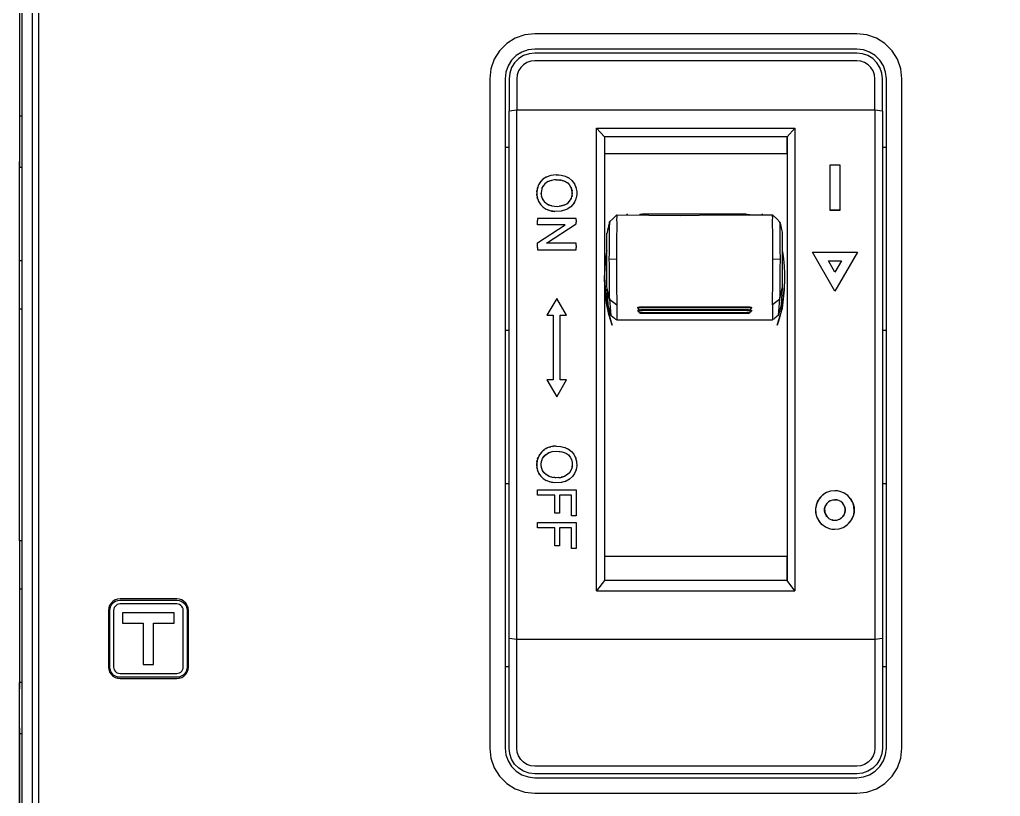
# Model space of a CAD drawing. Header units: millimetres. Extents: x 0 to 140, y 0 to 165.
# Drawn here: x 0 to 76.2, y 55.3 to 115.6 of the extents above; entities that cross this region are included whole.
import ezdxf

# ---------------------------------------------------------------- set-up
doc = ezdxf.new("R2010")
doc.units = ezdxf.units.MM

# ---------------------------------------------------------------- blocks, each defined once
blk = doc.blocks.new('CHINT_c12300cec1bf50f1a5ea04797eda94dc_FACE_0')
at = {"color": 141, "linetype": 'Continuous', "true_color": 0x40d9ff}
for p, q in [((0.2, 108.1), (0, 108.1)), ((37.7, 105.689), (38, 105.689)), ((67, 105.689), (67.3, 105.689)), ((0.2, 104.1), (0, 104.1)), ((40.281, 102.721), (40.339, 102.828)), ((40.417, 102.951), (40.494, 103.047)), ((40.595, 103.152), (40.685, 103.227)), ((40.837, 103.328), (40.928, 103.377)), ((41.242, 103.493), (41.257, 103.496)), ((41.665, 103.545), (42.046, 103.517)), ((42.059, 103.514), (42.386, 103.422)), ((42.506, 103.363), (42.675, 103.269)), ((42.878, 103.104), (42.906, 103.07)), ((42.9, 103.077), (42.9, 103.078)), ((43.05, 102.878), (43.091, 102.806)), ((40.152, 102.205), (40.167, 102.323)), ((40.161, 101.939), (40.155, 102.055)), ((40.192, 102.469), (40.229, 102.584)), ((43.181, 102.597), (43.2, 102.546)), ((43.253, 102.273), (43.256, 102.194)), ((40.217, 101.677), (40.192, 101.786)), ((40.318, 101.428), (40.278, 101.523)), ((43.083, 101.416), (43.002, 101.289)), ((43.168, 101.6), (43.129, 101.509)), ((43.229, 101.813), (43.197, 101.692)), ((43.256, 102.017), (43.244, 101.907)), ((40.466, 101.203), (40.425, 101.264)), ((40.656, 101.018), (40.593, 101.078)), ((41.15, 100.771), (41.083, 100.79)), ((41.558, 100.695), (41.281, 100.737)), ((42.097, 100.732), (42.046, 100.72)), ((42.51, 100.872), (42.396, 100.823)), ((42.747, 101.02), (42.578, 100.908)), ((42.958, 101.225), (42.786, 101.048)), ((42.9, 101.161), (42.9, 101.166)), ((63.7, 100.794), (62.9, 100.794)), ((47.118, 100.422), (47.198, 100.513)), ((57.704, 100.427), (57.628, 100.513)), ((46.343, 96.99), (45.761, 96.973)), ((59.065, 96.973), (58.483, 96.989)), ((45.793, 93.887), (45.912, 92.63)), ((45.793, 93.887), (46.375, 93.437)), ((59.033, 93.887), (58.451, 93.437)), ((58.915, 92.63), (59.033, 93.887)), ((45.595, 93.574), (45.684, 93.593)), ((59.142, 93.593), (59.231, 93.574)), ((38, 91.437), (37.7, 91.437)), ((67.3, 91.437), (67, 91.437)), ((38, 81.087), (38, 88)), ((67, 88), (67, 81.087)), ((40.885, 82.272), (40.999, 82.329)), ((41.129, 82.374), (41.256, 82.413)), ((41.377, 82.437), (41.454, 82.45)), ((41.665, 82.464), (42.034, 82.436)), ((42.107, 82.418), (42.375, 82.343)), ((42.497, 82.287), (42.667, 82.192)), ((40.223, 81.482), (40.265, 81.606)), ((40.329, 81.727), (40.394, 81.839)), ((40.466, 81.93), (40.564, 82.043)), ((40.65, 82.116), (40.766, 82.206)), ((42.821, 82.074), (42.857, 82.044)), ((43.028, 81.839), (43.058, 81.787)), ((43.154, 81.598), (43.183, 81.517)), ((40.157, 80.941), (40.15, 81.101)), ((40.162, 81.203), (40.184, 81.36)), ((40.198, 80.68), (40.163, 80.839)), ((42.9, 80.889), (42.9, 80.894)), ((43.234, 81.309), (43.247, 81.24)), ((43.256, 80.954), (43.25, 80.896)), ((40.275, 80.451), (40.22, 80.584)), ((40.261, 80.484), (40.261, 80.484)), ((40.39, 80.235), (40.322, 80.338)), ((40.662, 80.484), (40.657, 80.484)), ((42.941, 80.124), (42.905, 80.082)), ((43.09, 80.339), (43.09, 80.338)), ((43.212, 80.668), (43.19, 80.587)), ((37.7, 79.563), (38, 79.563)), ((41.15, 79.689), (41.083, 79.709)), ((41.558, 79.614), (41.281, 79.655)), ((42.117, 79.655), (42.048, 79.639)), ((42.477, 79.775), (42.382, 79.735)), ((42.395, 79.741), (42.4, 79.741)), ((42.719, 79.915), (42.657, 79.876)), ((67, 79.563), (67.3, 79.563)), ((62.239, 78.548), (62.095, 78.386)), ((62.45, 78.722), (62.352, 78.656)), ((63.577, 78.968), (63.3, 78.999)), ((63.758, 78.919), (63.695, 78.941)), ((64.065, 78.778), (64.014, 78.811)), ((64.496, 78.401), (64.283, 78.629)), ((61.893, 78.012), (61.812, 77.686)), ((62.042, 78.307), (61.911, 78.057)), ((62, 78.227), (62, 78.244)), ((64.557, 76.69), (64.7, 76.968)), ((62, 76.759), (62, 76.773)), ((62.54, 76.215), (62.561, 76.201)), ((64.136, 76.268), (64.259, 76.353)), ((64.355, 76.445), (64.518, 76.63)), ((62.811, 76.093), (62.879, 76.066)), ((63.069, 76.021), (63.08, 76.019)), ((38, 65.311), (37.7, 65.311)), ((67.3, 65.311), (67, 65.311)), ((0.2, 64.1), (0, 64.1))]:
    blk.add_line(p, q, dxfattribs=at)
for points in [[(0.2, 34.5), (0.2, 130.5), (0.275, 131.168), (0.497, 131.802), (0.855, 132.37), (1.33, 132.845), (1.898, 133.203), (2.532, 133.425), (3.2, 133.5), (136.8, 133.5), (137.468, 133.425), (138.102, 133.203), (138.67, 132.845), (139.145, 132.37), (139.503, 131.802), (139.725, 131.168), (139.8, 130.5), (139.8, 34.5)], [(1, 34.5), (1, 130.5), (1.055, 130.99), (1.218, 131.455), (1.48, 131.872), (1.828, 132.22), (2.245, 132.482), (2.71, 132.645)], [(0, 132.172), (0, 131.933), (0, 131.281), (0, 108.1)], [(1.5, 41.5), (1.5, 118.5)], [(68.412, 58.221), (68.5, 59), (68.5, 111), (68.412, 111.779), (68.153, 112.519), (67.736, 113.182), (67.182, 113.736), (66.519, 114.153), (65.779, 114.412), (65, 114.5), (40, 114.5), (39.221, 114.412), (38.481, 114.153), (37.818, 113.736), (37.264, 113.182), (36.847, 112.519), (36.588, 111.779), (36.5, 111), (36.5, 59), (36.588, 58.221), (36.847, 57.481), (37.264, 56.818), (37.818, 56.264), (38.481, 55.847), (39.221, 55.588), (40, 55.5), (65, 55.5), (65.779, 55.588), (66.519, 55.847), (67.182, 56.264), (67.736, 56.818), (68.153, 57.481), (68.412, 58.221)], [(65.512, 113.242), (65, 113.3), (40, 113.3), (39.488, 113.242), (39.002, 113.072), (38.566, 112.798), (38.202, 112.434), (37.928, 111.998), (37.758, 111.512), (37.7, 111), (37.7, 59), (37.758, 58.488), (37.928, 58.002), (38.202, 57.566), (38.566, 57.202), (39.002, 56.928), (39.488, 56.758), (40, 56.7), (65, 56.7), (65.512, 56.758), (65.998, 56.928), (66.434, 57.202), (66.798, 57.566), (67.072, 58.002), (67.242, 58.488), (67.3, 59), (67.3, 111), (67.242, 111.512), (67.072, 111.998), (66.798, 112.434), (66.434, 112.798), (65.998, 113.072), (65.512, 113.242)], [(40, 113), (39.555, 112.95), (39.132, 112.802), (38.753, 112.564), (38.436, 112.247), (38.198, 111.868), (38.05, 111.445), (38, 111), (38, 108.479)], [(65, 112.978), (65, 113), (40, 113), (40, 112.978)], [(67, 108.479), (67, 111), (66.95, 111.445), (66.802, 111.868), (66.564, 112.247), (66.247, 112.564), (65.868, 112.802), (65.445, 112.95), (65, 113)], [(66.4, 108.567), (66.4, 111), (66.365, 111.312), (66.261, 111.607), (66.095, 111.873), (65.873, 112.095), (65.607, 112.261), (65.312, 112.365), (65, 112.4), (40, 112.4), (39.688, 112.365), (39.393, 112.261), (39.127, 112.095), (38.905, 111.873), (38.739, 111.607), (38.635, 111.312), (38.6, 111), (38.6, 108.567)], [(67, 108.479), (66.4, 108.567), (38.6, 108.567), (38, 108.479)], [(38, 88), (38, 91.46), (38, 94.913), (38, 98.349), (38, 101.761), (38, 105.14), (38, 108.479)], [(38.6, 67.433), (38.6, 70.787), (38.6, 74.181), (38.6, 77.608), (38.6, 81.058), (38.6, 84.525), (38.6, 88), (38.6, 91.475), (38.6, 94.942), (38.6, 98.392), (38.6, 101.819), (38.6, 105.213), (38.6, 108.567)], [(66.4, 108.567), (66.4, 105.213), (66.4, 101.819), (66.4, 98.392), (66.4, 94.942), (66.4, 91.475), (66.4, 88), (66.4, 84.525), (66.4, 81.058), (66.4, 77.608), (66.4, 74.181), (66.4, 70.787), (66.4, 67.433)], [(67, 108.479), (67, 105.14), (67, 101.761), (67, 98.349), (67, 94.913), (67, 91.46), (67, 88)], [(0, 108.1), (0, 107.614), (0, 107.599), (0, 107.56), (0, 107.5), (0, 107.421), (0, 107.328), (0, 107.224), (0, 107.114), (0, 105.086), (0, 104.976), (0, 104.872), (0, 104.779), (0, 104.7), (0, 104.64), (0, 104.601), (0, 104.586)], [(60.2, 107.174), (59.6, 106.496), (45.4, 106.496), (44.8, 107.174), (60.2, 107.174)], [(44.8, 71.22), (44.8, 74.531), (44.8, 77.872), (44.8, 81.236), (44.8, 84.614), (44.8, 88), (44.8, 91.234), (44.8, 94.461), (44.8, 97.675), (44.8, 100.869), (44.8, 104.038), (44.8, 107.174)], [(60.2, 107.174), (60.2, 104.038), (60.2, 100.869), (60.2, 97.675), (60.2, 94.461), (60.2, 91.234), (60.2, 88), (60.2, 84.614), (60.2, 81.236), (60.2, 77.872), (60.2, 74.531), (60.2, 71.22)], [(45.4, 106.496), (45.4, 102.858), (45.4, 99.179), (45.4, 95.47), (45.4, 91.74), (45.4, 88), (45.4, 84.777), (45.4, 81.561), (45.4, 78.358), (45.4, 75.174), (45.4, 72.016)], [(45.4, 106.496), (45.4, 105.19), (59.6, 105.19), (59.6, 106.496)], [(59.6, 106.496), (59.6, 102.858), (59.6, 99.179), (59.6, 95.47), (59.6, 91.74), (59.6, 88), (59.6, 84.777), (59.6, 81.561), (59.6, 78.358), (59.6, 75.174), (59.6, 72.016)], [(0.2, 93.1), (0, 93.1), (0, 95.416), (0, 104.586), (0, 104.1)], [(0.2, 96.85), (0, 96.85), (0, 104.1)], [(63.7, 100.794), (63.7, 101.964), (63.7, 103.131), (63.7, 104.293), (62.9, 104.293), (62.9, 103.131), (62.9, 101.964), (62.9, 100.794), (63.7, 100.794)], [(41.665, 103.545), (41.246, 103.494), (40.889, 103.363), (40.633, 103.192), (40.443, 102.993), (40.296, 102.76), (40.198, 102.504), (40.152, 102.235), (40.156, 101.962), (40.211, 101.692), (40.313, 101.436), (40.463, 101.205), (40.654, 101.019), (40.882, 100.874), (41.098, 100.784), (41.325, 100.725), (41.558, 100.695)], [(41.66, 103.145), (41.524, 103.141), (41.388, 103.125), (41.187, 103.076), (41.044, 103.016), (40.911, 102.937), (40.792, 102.838), (40.69, 102.723), (40.609, 102.594), (40.549, 102.453), (40.511, 102.305), (40.494, 102.154), (40.499, 102.001), (40.527, 101.851), (40.577, 101.706), (40.65, 101.571), (40.728, 101.466), (40.877, 101.326), (41.073, 101.209), (41.317, 101.129)], [(40.86, 102.895), (40.88, 102.914), (40.892, 102.921)], [(41.073, 103.028), (41.087, 103.037), (41.112, 103.045)], [(41.29, 103.101), (41.337, 103.116), (41.358, 103.118)], [(41.665, 103.545), (41.856, 103.539), (42.045, 103.517), (42.354, 103.438), (42.64, 103.297), (42.885, 103.098), (43.074, 102.847), (43.197, 102.56), (43.257, 102.253), (43.255, 101.974), (43.221, 101.767), (43.158, 101.568), (43.065, 101.379), (42.944, 101.206), (42.797, 101.057), (42.632, 100.936), (42.449, 100.839), (42.059, 100.72), (41.558, 100.695)], [(42.341, 101.215), (42.484, 101.293), (42.61, 101.392), (42.751, 101.557), (42.849, 101.749), (42.902, 101.957), (42.913, 102.172), (42.882, 102.384), (42.806, 102.586), (42.689, 102.768), (42.536, 102.921), (42.351, 103.028), (42.048, 103.115), (41.66, 103.145)], [(41.66, 103.145), (41.944, 103.13), (42.001, 103.119)], [(42.113, 103.096), (42.223, 103.074), (42.318, 103.037)], [(42.37, 103.017), (42.398, 103.006), (42.486, 102.949)], [(42.544, 102.913), (42.555, 102.906), (42.647, 102.81)], [(40.497, 102.055), (40.494, 102.079), (40.496, 102.104)], [(40.513, 102.312), (40.513, 102.316), (40.517, 102.33)], [(40.576, 102.516), (40.584, 102.543), (40.594, 102.559)], [(40.703, 102.737), (40.709, 102.746), (40.727, 102.764)], [(42.692, 102.762), (42.697, 102.758), (42.733, 102.699)], [(42.81, 102.574), (42.816, 102.564), (42.841, 102.491)], [(42.884, 102.366), (42.89, 102.35), (42.898, 102.271)], [(42.912, 102.147), (42.914, 102.125), (42.907, 102.051)], [(40.533, 101.834), (40.529, 101.844), (40.528, 101.847)], [(40.632, 101.605), (40.619, 101.623), (40.608, 101.648)], [(40.83, 101.37), (40.744, 101.448), (40.737, 101.458)], [(41.067, 101.213), (41.055, 101.218), (40.888, 101.318), (40.883, 101.323)], [(42.561, 101.354), (42.539, 101.333), (42.517, 101.319)], [(42.724, 101.525), (42.703, 101.491), (42.657, 101.447)], [(42.833, 101.717), (42.822, 101.684), (42.787, 101.627)], [(42.895, 101.929), (42.892, 101.899), (42.871, 101.833)], [(41.317, 101.129), (41.183, 101.166), (41.088, 101.204)], [(41.317, 101.129), (41.523, 101.098), (41.731, 101.09), (42.042, 101.122), (42.341, 101.215)], [(41.685, 101.092), (41.661, 101.09), (41.629, 101.094)], [(42.029, 101.121), (42.008, 101.116), (41.91, 101.109)], [(42.341, 101.215), (42.178, 101.155), (42.062, 101.128)], [(43.205, 100.004), (43.205, 100.145), (40.205, 100.145), (40.205, 99.979)], [(40.205, 99.812), (40.205, 99.812), (40.205, 99.979), (40.205, 99.979)], [(40.205, 98.068), (40.205, 98.243), (42.352, 99.645), (40.205, 99.645), (40.205, 99.812)], [(43.205, 98.052), (43.205, 98.218), (40.904, 98.218), (43.205, 99.72), (43.205, 99.862)], [(43.205, 100.004), (43.205, 100.004), (43.205, 99.862), (43.205, 99.862)], [(45.787, 99.862), (45.762, 99.74), (45.726, 99.587), (45.687, 99.416), (45.65, 99.236), (45.614, 99.047), (45.61, 99.026), (45.608, 99.018), (45.608, 99.015), (45.607, 99.012), (45.608, 99.01)], [(45.787, 99.862), (45.835, 99.893), (45.809, 99.775), (45.795, 99.695), (45.778, 99.583), (45.774, 99.428), (45.77, 99.228), (45.767, 98.978), (45.765, 98.718), (45.764, 98.393), (45.764, 98.1), (45.763, 97.523), (45.761, 96.973)], [(46.373, 100.428), (46.336, 100.402), (46.103, 100.176), (45.787, 99.862)], [(46.373, 100.428), (46.357, 100.26), (46.356, 100.081), (46.36, 99.771), (46.359, 99.345), (46.348, 98.771), (46.336, 98.114), (46.334, 97.564), (46.343, 96.99)], [(46.373, 100.428), (51.327, 100.389), (54.205, 100.419), (58.453, 100.428)], [(48.443, 100.47), (48.386, 100.47), (48.353, 100.47), (48.312, 100.469), (48.274, 100.468), (48.239, 100.467), (48.21, 100.466), (48.187, 100.464), (48.172, 100.463), (48.165, 100.461), (48.163, 100.46), (48.117, 100.415)], [(56.383, 100.424), (56.383, 100.47), (48.443, 100.47), (48.443, 100.412)], [(56.383, 100.47), (56.42, 100.47), (56.457, 100.47), (56.498, 100.469), (56.537, 100.468), (56.574, 100.467), (56.605, 100.466), (56.63, 100.465), (56.649, 100.463), (56.658, 100.462), (56.663, 100.46), (56.699, 100.425)], [(58.483, 96.989), (58.488, 97.279), (58.493, 97.626), (58.49, 98.149), (58.481, 98.621), (58.471, 99.13), (58.465, 99.589), (58.468, 99.979), (58.47, 100.237), (58.46, 100.288), (58.453, 100.428)], [(58.453, 100.428), (58.49, 100.403), (58.79, 100.113), (59.034, 99.861)], [(59.065, 96.973), (59.065, 97.219), (59.063, 97.524), (59.062, 97.971), (59.062, 98.382), (59.06, 98.857), (59.058, 99.105), (59.054, 99.332), (59.05, 99.516), (59.045, 99.653), (59.041, 99.753), (59.038, 99.82), (59.035, 99.856), (59.034, 99.861)], [(59.034, 99.861), (59.055, 99.778), (59.08, 99.674), (59.109, 99.551), (59.166, 99.286), (59.205, 99.085), (59.215, 99.037), (59.218, 99.018), (59.219, 99.015), (59.219, 99.012), (59.219, 99.01)], [(45.608, 94.73), (45.607, 94.738), (45.603, 94.825), (45.598, 94.977), (45.593, 95.278), (45.589, 95.672), (45.586, 96.133), (45.585, 96.635), (45.585, 97.157), (45.587, 97.664), (45.59, 98.111), (45.594, 98.492), (45.598, 98.778), (45.603, 98.954), (45.606, 99.007)], [(59.218, 94.729), (59.219, 94.738), (59.223, 94.816), (59.227, 94.95), (59.233, 95.242), (59.237, 95.632), (59.24, 96.094), (59.241, 96.6), (59.241, 97.128), (59.239, 97.644), (59.236, 98.1), (59.232, 98.486), (59.228, 98.775), (59.224, 98.953), (59.22, 99.006)], [(40.205, 97.893), (40.205, 97.893), (40.205, 98.068), (40.205, 98.068)], [(40.205, 97.893), (40.205, 97.718), (43.205, 97.718), (43.205, 97.885)], [(43.205, 98.052), (43.205, 98.052), (43.205, 97.885), (43.205, 97.885)], [(45.587, 97.653), (45.548, 97.394), (45.49, 96.928), (45.439, 96.335), (45.416, 95.718)], [(59.411, 95.572), (59.407, 95.863), (59.38, 96.43), (59.327, 97.01), (59.254, 97.561), (59.239, 97.65)], [(63.3, 94.51), (61.552, 97.538), (65.048, 97.538), (63.3, 94.51)], [(0, 95.416), (0, 95.535), (0, 95.646), (0, 95.745), (0, 95.825), (0, 95.881), (0, 95.912), (0, 96.85)], [(45.761, 96.973), (45.762, 96.588), (45.762, 96.197), (45.766, 95.514), (45.771, 94.918), (45.776, 94.429), (45.784, 94.072), (45.793, 93.894), (45.793, 93.889)], [(46.343, 96.99), (46.344, 96.383), (46.346, 95.799), (46.347, 95.068), (46.354, 94.451), (46.363, 93.954), (46.369, 93.611), (46.375, 93.437)], [(58.451, 93.437), (58.456, 93.551), (58.46, 93.763), (58.467, 94.174), (58.477, 94.743), (58.48, 95.439), (58.481, 96.194), (58.483, 96.989)], [(59.033, 93.889), (59.038, 93.97), (59.043, 94.114), (59.05, 94.478), (59.056, 94.977), (59.061, 95.586), (59.064, 96.28), (59.065, 96.973)], [(62.792, 96.857), (63.808, 96.857), (63.3, 95.978), (62.792, 96.857)], [(45.416, 95.718), (45.436, 95.104), (45.488, 94.521), (45.547, 94.001), (45.595, 93.574)], [(45.595, 93.574), (45.608, 93.482), (45.632, 93.334), (45.675, 93.098), (45.739, 92.8), (45.829, 92.462), (45.921, 92.103), (46, 91.851), (45.737, 92.686), (45.579, 93.558), (45.432, 94.916), (45.416, 95.514), (45.416, 95.718)], [(59.231, 93.574), (59.216, 93.464), (59.185, 93.283), (59.139, 93.038), (59.073, 92.737), (58.996, 92.425), (58.905, 92.103), (58.826, 91.851), (59.241, 93.17), (59.398, 94.592), (59.411, 95.512), (59.411, 95.542), (59.411, 95.572)], [(59.231, 93.574), (59.272, 93.805), (59.312, 94.07), (59.372, 94.622), (59.406, 95.241), (59.411, 95.572)], [(45.793, 93.887), (45.793, 93.889), (45.608, 94.73)], [(45.912, 92.63), (45.887, 92.711), (45.861, 92.797), (45.819, 92.946), (45.739, 93.258), (45.693, 93.453), (45.608, 94.73)], [(59.218, 94.729), (59.132, 93.454), (59.087, 93.258), (59.007, 92.946), (58.981, 92.852), (58.955, 92.762), (58.915, 92.63)], [(59.033, 93.887), (59.033, 93.889), (59.218, 94.729)], [(41.975, 92.626), (42.464, 92.626), (41.705, 93.941), (40.946, 92.626), (41.435, 92.626), (41.435, 91.085), (41.435, 89.543), (41.435, 88), (41.435, 87.87), (41.435, 87.74), (41.435, 87.61), (40.945, 87.61), (41.705, 86.295), (42.464, 87.61), (41.975, 87.61), (41.975, 87.74), (41.975, 87.87), (41.975, 88), (41.975, 89.543), (41.975, 91.085), (41.975, 92.626)], [(0, 75.1), (0, 75.113), (0, 75.15), (0, 75.209), (0, 75.288), (0, 75.383), (0, 75.489), (0, 75.6), (0, 92.6), (0, 92.711), (0, 92.817), (0, 92.912), (0, 92.991), (0, 93.05), (0, 93.087), (0, 93.1)], [(46.375, 93.437), (46.375, 92.286), (46.369, 92.28)], [(48.013, 93.17), (48.013, 93.198), (48.013, 93.239), (48.016, 93.245), (48.041, 93.256), (48.089, 93.266), (48.158, 93.275), (48.243, 93.281), (48.34, 93.285), (48.443, 93.286), (52.413, 93.286), (56.383, 93.286), (56.486, 93.285), (56.583, 93.281), (56.668, 93.275), (56.737, 93.266), (56.785, 93.256), (56.81, 93.245), (56.813, 93.239), (56.813, 93.198), (56.813, 93.169)], [(56.813, 93.169), (56.81, 93.175), (56.792, 93.184), (56.756, 93.193), (56.706, 93.201), (56.642, 93.207), (56.566, 93.212), (56.482, 93.215), (56.433, 93.216), (56.383, 93.217), (52.413, 93.217), (48.443, 93.217), (48.337, 93.215), (48.246, 93.211), (48.173, 93.206), (48.111, 93.2), (48.064, 93.192), (48.031, 93.183), (48.015, 93.174), (48.013, 93.17)], [(48.013, 93.17), (48.015, 93.165), (48.048, 93.132), (48.081, 93.1), (48.141, 93.041), (48.165, 93.017)], [(48.135, 93.047), (48.089, 93.041), (48.041, 93.031), (48.016, 93.021), (48.013, 93.015), (48.013, 92.973), (48.013, 92.945)], [(48.013, 92.945), (48.015, 92.949), (48.031, 92.959), (48.064, 92.967), (48.111, 92.975), (48.173, 92.981), (48.246, 92.987), (48.337, 92.991), (48.375, 92.991)], [(48.013, 92.945), (48.015, 92.941), (48.048, 92.908), (48.081, 92.875), (48.141, 92.816), (48.165, 92.793)], [(56.662, 93.018), (56.663, 93.02), (56.657, 93.027), (56.637, 93.034), (56.605, 93.039), (56.561, 93.044), (56.509, 93.048), (56.452, 93.05), (56.418, 93.051), (56.383, 93.051), (48.443, 93.051), (48.384, 93.051), (48.327, 93.049), (48.273, 93.045), (48.227, 93.04), (48.193, 93.034), (48.171, 93.028), (48.163, 93.021), (48.165, 93.017)], [(56.662, 93.018), (56.655, 93.013), (56.633, 93.007), (56.599, 93.001), (56.554, 92.997), (56.5, 92.993), (56.443, 92.991), (56.383, 92.99), (48.443, 92.99), (48.404, 92.99), (48.366, 92.991), (48.324, 92.993), (48.283, 92.996), (48.247, 92.999), (48.222, 93.002), (48.189, 93.008), (48.169, 93.014), (48.165, 93.017)], [(56.454, 92.991), (56.482, 92.991), (56.566, 92.988), (56.642, 92.982), (56.706, 92.976), (56.756, 92.969), (56.792, 92.96), (56.81, 92.951), (56.813, 92.945)], [(56.813, 93.169), (56.811, 93.166), (56.81, 93.164), (56.78, 93.135), (56.75, 93.105), (56.689, 93.044), (56.662, 93.018)], [(56.813, 92.945), (56.811, 92.941), (56.81, 92.94), (56.78, 92.91), (56.75, 92.88), (56.689, 92.82), (56.662, 92.793)], [(56.692, 93.047), (56.737, 93.041), (56.785, 93.031), (56.81, 93.021), (56.813, 93.015), (56.813, 92.973), (56.813, 92.945)], [(58.451, 93.437), (58.451, 92.286), (58.458, 92.28)], [(45.912, 92.63), (46.067, 92.497), (46.186, 92.4), (46.273, 92.334), (46.331, 92.296), (46.364, 92.28), (46.369, 92.28)], [(46.369, 92.28), (49.182, 92.28), (58.458, 92.28)], [(56.662, 92.793), (56.663, 92.796), (56.657, 92.803), (56.637, 92.809), (56.605, 92.815), (56.561, 92.82), (56.509, 92.823), (56.452, 92.826), (56.418, 92.827), (56.383, 92.827), (48.443, 92.827), (48.384, 92.826), (48.327, 92.824), (48.273, 92.82), (48.227, 92.816), (48.193, 92.81), (48.171, 92.803), (48.163, 92.797), (48.165, 92.793)], [(56.662, 92.793), (56.655, 92.789), (56.633, 92.783), (56.599, 92.777), (56.554, 92.772), (56.5, 92.768), (56.443, 92.766), (56.383, 92.766), (48.443, 92.766), (48.404, 92.766), (48.366, 92.767), (48.324, 92.769), (48.283, 92.771), (48.247, 92.774), (48.222, 92.777), (48.189, 92.783), (48.169, 92.79), (48.165, 92.793)], [(58.915, 92.63), (58.759, 92.497), (58.64, 92.4), (58.554, 92.334), (58.495, 92.296), (58.462, 92.28), (58.458, 92.28)], [(38, 81.087), (38, 84.54), (38, 88)], [(67, 88), (67, 84.54), (67, 81.087)], [(41.665, 82.464), (41.436, 82.449), (41.219, 82.406), (40.967, 82.318), (40.738, 82.191), (40.541, 82.024), (40.379, 81.821), (40.256, 81.589), (40.178, 81.341), (40.149, 81.085), (40.163, 80.828), (40.221, 80.576), (40.323, 80.336), (40.468, 80.118), (40.654, 79.937), (40.882, 79.792)], [(41.665, 82.464), (42.021, 82.439), (42.328, 82.365), (42.614, 82.233), (42.849, 82.053), (43.036, 81.829), (43.171, 81.564), (43.246, 81.263), (43.257, 80.939), (43.204, 80.622), (43.09, 80.338), (42.923, 80.098), (42.707, 79.904), (42.437, 79.752), (42.067, 79.64), (41.558, 79.614)], [(41.835, 80.013), (41.589, 80.011), (41.372, 80.036), (41.111, 80.112), (40.897, 80.23), (40.727, 80.387), (40.599, 80.579), (40.52, 80.8), (40.494, 81.038), (40.522, 81.278), (40.604, 81.5), (40.732, 81.692), (40.9, 81.847), (41.109, 81.965), (41.361, 82.039), (41.66, 82.064), (41.895, 82.053), (42.103, 82.023), (42.289, 81.971), (42.453, 81.895), (42.606, 81.779), (42.741, 81.615), (42.843, 81.423), (42.902, 81.204), (42.913, 80.975), (42.877, 80.753), (42.8, 80.556), (42.685, 80.387), (42.534, 80.246), (42.342, 80.133)], [(40.625, 81.532), (40.654, 81.586), (40.707, 81.654)], [(40.747, 81.706), (40.765, 81.729), (40.878, 81.831), (40.89, 81.838)], [(41.003, 81.905), (41.087, 81.955), (41.098, 81.958)], [(41.227, 81.999), (41.337, 82.034), (41.349, 82.035)], [(41.912, 82.051), (41.928, 82.05), (41.969, 82.043)], [(42.154, 82.009), (42.191, 82.002), (42.237, 81.985)], [(42.327, 81.953), (42.368, 81.938), (42.405, 81.917)], [(42.487, 81.869), (42.531, 81.843), (42.565, 81.809)], [(42.644, 81.733), (42.68, 81.698), (42.706, 81.658)], [(42.773, 81.555), (42.806, 81.504), (42.82, 81.465)], [(38, 67.521), (38, 70.86), (38, 74.239), (38, 77.651), (38, 81.087)], [(40.496, 81.059), (40.496, 81.101), (40.522, 81.271)], [(40.52, 80.804), (40.497, 80.948), (40.496, 81.012)], [(40.591, 80.603), (40.566, 80.653), (40.521, 80.798), (40.52, 80.799)], [(40.523, 81.279), (40.523, 81.28), (40.57, 81.425), (40.593, 81.47)], [(42.862, 81.353), (42.886, 81.287), (42.891, 81.244)], [(42.901, 80.901), (42.895, 80.828), (42.884, 80.794)], [(42.906, 81.129), (42.914, 81.058), (42.911, 81.018)], [(67, 81.087), (67, 77.651), (67, 74.239), (67, 70.86), (67, 67.521)], [(40.467, 80.119), (40.656, 79.936), (40.882, 79.792)], [(40.725, 80.39), (40.721, 80.394), (40.633, 80.517), (40.612, 80.559)], [(40.877, 80.248), (40.827, 80.286), (40.737, 80.377)], [(41.1, 80.118), (41.083, 80.124), (40.949, 80.195), (40.916, 80.22)], [(41.334, 80.047), (41.275, 80.058), (41.153, 80.1)], [(41.558, 80.015), (41.499, 80.018), (41.442, 80.028)], [(41.835, 80.013), (41.666, 80.008), (41.618, 80.011)], [(41.835, 80.013), (42.009, 80.033), (42.178, 80.072), (42.342, 80.133)], [(42.139, 80.063), (42.066, 80.044), (42.041, 80.041)], [(42.342, 80.133), (42.206, 80.081), (42.19, 80.077)], [(42.571, 80.281), (42.541, 80.252), (42.537, 80.249)], [(42.738, 80.465), (42.706, 80.413), (42.695, 80.402)], [(42.846, 80.674), (42.826, 80.609), (42.811, 80.585)], [(41.558, 79.614), (41.325, 79.643), (41.099, 79.702), (40.882, 79.792)], [(40.205, 78.93), (40.205, 79.064), (43.205, 79.064), (43.205, 78.39), (43.205, 77.717), (43.205, 77.045), (42.859, 77.045), (42.859, 77.584), (42.859, 78.124), (42.859, 78.664), (41.914, 78.664), (41.914, 78.197), (41.914, 77.73), (41.914, 77.264), (41.568, 77.264), (41.568, 77.73), (41.568, 78.197), (41.568, 78.664), (40.205, 78.664), (40.205, 78.797)], [(40.205, 78.797), (40.205, 78.797), (40.205, 78.93), (40.205, 78.93)], [(63.076, 76.019), (63.3, 76.001), (63.634, 76.041), (63.945, 76.152), (64.229, 76.324), (64.464, 76.549), (64.642, 76.817), (64.759, 77.118), (64.807, 77.443), (64.783, 77.772), (64.686, 78.087), (64.522, 78.374), (64.297, 78.619), (64.022, 78.808), (63.717, 78.936), (63.513, 78.983), (63.3, 78.999), (62.968, 78.959), (62.658, 78.848), (62.375, 78.677), (62.14, 78.453), (61.962, 78.187), (61.844, 77.887), (61.794, 77.565), (61.815, 77.237), (61.908, 76.924), (62.068, 76.638), (62.289, 76.392), (62.56, 76.201), (62.862, 76.071), (63.076, 76.019)], [(62.299, 76.385), (62.069, 76.642), (61.901, 76.961), (61.812, 77.314), (61.811, 77.674)], [(62.613, 77.092), (62.59, 77.125), (62.528, 77.277), (62.498, 77.44), (62.503, 77.605), (62.53, 77.717)], [(63.461, 78.283), (63.3, 78.3), (63.102, 78.275), (62.934, 78.211), (62.797, 78.122), (62.681, 78.007), (62.591, 77.871), (62.53, 77.718), (62.502, 77.556), (62.507, 77.392), (62.546, 77.233), (62.616, 77.086), (62.713, 76.957), (62.834, 76.85), (62.973, 76.77), (63.125, 76.72), (63.212, 76.705), (63.3, 76.7), (63.498, 76.725), (63.667, 76.789), (63.804, 76.879), (63.92, 76.995), (64.01, 77.132), (64.071, 77.285), (64.098, 77.448), (64.092, 77.614), (64.052, 77.774), (63.98, 77.921), (63.881, 78.05), (63.758, 78.156), (63.616, 78.235), (63.461, 78.283)], [(62.531, 77.719), (62.542, 77.765), (62.586, 77.857)], [(62.595, 77.877), (62.612, 77.912), (62.661, 77.976)], [(62.695, 78.02), (62.711, 78.041), (62.749, 78.075)], [(62.827, 78.142), (62.834, 78.147), (62.85, 78.156)], [(62.971, 78.225), (62.976, 78.228), (62.999, 78.236)], [(63.122, 78.277), (63.131, 78.281), (63.3, 78.3), (63.398, 78.293), (63.437, 78.286)], [(63.48, 78.277), (63.491, 78.275), (63.512, 78.267)], [(63.784, 78.134), (63.791, 78.129), (63.815, 78.107)], [(63.894, 78.033), (63.913, 78.015), (63.958, 77.95)], [(63.985, 77.91), (64.007, 77.879), (64.047, 77.783)], [(64.053, 77.77), (64.071, 77.726), (64.102, 77.563), (64.098, 77.398), (64.059, 77.237), (64.013, 77.14)], [(64.51, 78.386), (64.688, 78.067), (64.785, 77.711), (64.792, 77.341), (64.71, 76.993)], [(62.703, 76.97), (62.683, 76.988), (62.629, 77.068)], [(63.909, 76.984), (63.891, 76.96), (63.847, 76.922)], [(64.008, 77.128), (63.989, 77.089), (63.936, 77.019)], [(40.205, 76.385), (40.205, 76.518), (43.205, 76.518), (43.205, 75.844), (43.205, 75.172), (43.205, 74.5), (42.859, 74.5), (42.859, 75.039), (42.859, 75.578), (42.859, 76.118), (41.914, 76.118), (41.914, 75.651), (41.914, 75.184), (41.914, 74.718), (41.568, 74.718), (41.568, 75.184), (41.568, 75.651), (41.568, 76.118), (40.205, 76.118), (40.205, 76.251)], [(40.205, 76.251), (40.205, 76.251), (40.205, 76.385), (40.205, 76.385)], [(62.813, 76.869), (62.804, 76.874), (62.771, 76.905)], [(63.109, 76.725), (63.103, 76.726), (63.086, 76.732)], [(63.202, 76.707), (63.199, 76.707), (63.189, 76.709)], [(63.3, 76.7), (63.3, 76.7), (63.469, 76.719), (63.479, 76.723)], [(63.631, 76.776), (63.625, 76.772), (63.597, 76.762)], [(63.777, 76.861), (63.768, 76.853), (63.746, 76.841)], [(0.2, 75.1), (0, 75.1), (0, 72.784), (0, 63.614), (0, 64.1)], [(59.6, 72.016), (59.6, 73.884), (45.4, 73.884)], [(0, 72.784), (0, 72.665), (0, 72.554), (0, 72.455), (0, 72.375), (0, 72.319), (0, 72.288), (0, 71.35)], [(44.8, 71.22), (60.2, 71.22), (59.6, 72.016), (45.4, 72.016), (44.8, 71.22)], [(0.2, 71.35), (0, 71.35), (0, 64.1)], [(12.4, 70.577), (12.2, 70.6), (7.8, 70.6), (7.6, 70.577), (7.41, 70.511), (7.239, 70.404), (7.096, 70.261), (6.989, 70.09), (6.923, 69.9), (6.9, 69.7), (6.9, 65.3), (6.923, 65.1), (6.989, 64.91), (7.096, 64.739), (7.239, 64.596), (7.41, 64.489), (7.6, 64.423), (7.8, 64.4), (12.2, 64.4), (12.4, 64.423), (12.59, 64.489), (12.761, 64.596), (12.904, 64.739), (13.011, 64.91), (13.077, 65.1), (13.1, 65.3), (13.1, 69.7), (13.077, 69.9), (13.011, 70.09), (12.904, 70.261), (12.761, 70.404), (12.59, 70.511), (12.4, 70.577)], [(7.622, 70.48), (7.8, 70.5), (12.2, 70.5), (12.378, 70.48), (12.547, 70.421), (12.699, 70.325), (12.825, 70.199), (12.921, 70.047), (12.98, 69.878), (13, 69.7), (13, 65.3), (12.98, 65.122), (12.921, 64.953), (12.825, 64.801), (12.699, 64.675), (12.547, 64.579), (12.378, 64.52), (12.2, 64.5), (7.8, 64.5), (7.622, 64.52), (7.453, 64.579), (7.301, 64.675), (7.175, 64.801), (7.079, 64.953), (7.02, 65.122), (7, 65.3), (7, 69.7), (7.02, 69.878), (7.079, 70.047), (7.175, 70.199), (7.301, 70.325), (7.453, 70.421), (7.622, 70.48)], [(7.3, 69.7), (7.3, 65.3), (7.313, 65.189), (7.35, 65.083), (7.409, 64.988), (7.488, 64.909), (7.583, 64.85), (7.689, 64.813), (7.8, 64.8), (12.2, 64.8), (12.311, 64.813), (12.417, 64.85), (12.512, 64.909), (12.591, 64.988), (12.65, 65.083), (12.687, 65.189), (12.7, 65.3), (12.7, 69.7), (12.687, 69.811), (12.65, 69.917), (12.591, 70.012), (12.512, 70.091), (12.417, 70.15), (12.311, 70.187), (12.2, 70.2), (7.8, 70.2), (7.689, 70.187), (7.583, 70.15), (7.488, 70.091), (7.409, 70.012), (7.35, 69.917), (7.313, 69.811), (7.3, 69.7)], [(12, 68.7), (12, 69.5), (8, 69.5), (8, 68.7), (9.6, 68.7), (9.6, 65.5), (10.4, 65.5), (10.4, 68.7), (12, 68.7)], [(67, 67.521), (66.4, 67.433), (38.6, 67.433), (38, 67.521)], [(67, 67.521), (67, 59), (66.95, 58.555), (66.802, 58.132), (66.564, 57.753), (66.247, 57.436), (65.868, 57.198), (65.445, 57.05), (65, 57), (40, 57), (39.555, 57.05), (39.132, 57.198), (38.753, 57.436), (38.436, 57.753), (38.198, 58.132), (38.05, 58.555), (38, 59), (38, 67.521)], [(66.4, 67.433), (66.4, 59), (66.365, 58.688), (66.261, 58.393), (66.095, 58.127), (65.873, 57.905), (65.607, 57.739), (65.312, 57.635), (65, 57.6), (40, 57.6), (39.688, 57.635), (39.393, 57.739), (39.127, 57.905), (38.905, 58.127), (38.739, 58.393), (38.635, 58.688), (38.6, 59), (38.6, 67.433)], [(0, 60.586), (0, 60.601), (0, 60.64), (0, 60.7), (0, 60.779), (0, 60.872), (0, 60.976), (0, 61.086), (0, 63.114), (0, 63.224), (0, 63.328), (0, 63.421), (0, 63.5), (0, 63.56), (0, 63.599), (0, 63.614)], [(0.2, 60.1), (0, 60.1), (0, 60.586), (0, 23.6), (0, 32.51)], [(0, 32.51), (0, 32.517), (0, 32.537), (0, 32.572), (0, 32.621), (0, 32.685), (0, 32.79), (0, 32.935), (0, 33.169), (0, 33.424), (0, 33.719), (0, 60.1)]]:
    blk.add_lwpolyline(points, dxfattribs=at)
blk = doc.blocks.new('CHINT_c12300cec1bf50f1a5ea04797eda94dc')
at = {"color": 141, "true_color": 0x40d9ff}
blk.add_blockref('CHINT_c12300cec1bf50f1a5ea04797eda94dc_FACE_0', (0, 0), dxfattribs=at)

msp = doc.modelspace()

# ---------------------------------------------------------------- block references
at = {"color": 141, "true_color": 0x40d9ff}
msp.add_blockref('CHINT_c12300cec1bf50f1a5ea04797eda94dc', (0, 0), dxfattribs=at)

doc.saveas('drawing.dxf')
